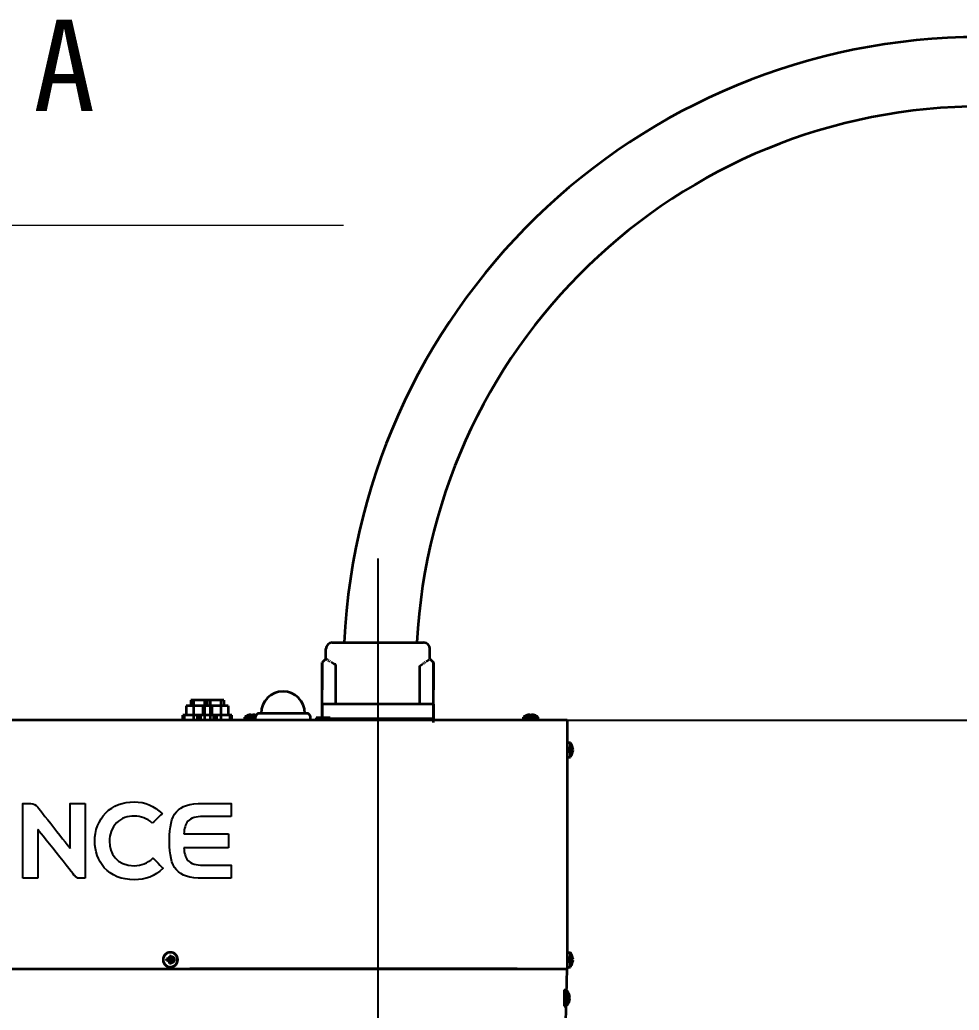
# Model space of a CAD drawing. Header units: millimetres. Extents: x 4086 to 8300, y 123 to 1549.
# Drawn here: x 6811.6 to 6927.4, y 1084.5 to 1206.6 of the extents above; entities that cross this region are included whole.
import ezdxf

# ---------------------------------------------------------------- set-up
doc = ezdxf.new("R2010")
doc.units = ezdxf.units.MM
doc.linetypes.add('PHANTOM', pattern=[0.8, 0.45, -0.05, 0.1, -0.05, 0.1, -0.05])
doc.layers.add('layer 1', color=7, linetype='Continuous')
doc.layers.add('中心线', color=7, linetype='Continuous')
for name, color, linetype, lineweight in [('标注', 7, 'Continuous', 25), ('标注层', 7, 'Continuous', 0), ('粗线', 7, 'PHANTOM', 35)]:
    doc.layers.add(name, color=color, linetype=linetype, lineweight=lineweight)
doc.styles.get("Standard").update_dxf_attribs({"font": 'simsun.ttc'})
doc.dimstyles.new('直线标注', dxfattribs={"dimtxt": 7, "dimasz": 3, "dimexe": 1.25, "dimexo": 0.625, "dimtad": 1, "dimlfac": 4, "dimdsep": 46, "dimtxsty": 'Standard', "dimcen": 2.5, "dimadec": 0, "dimazin": 0, "dimtm": 1e-09, "dimtfac": 1, "dimtmove": 0, "dimatfit": 3, "dimfxl": 1, "dimarcsym": 0})

# ---------------------------------------------------------------- blocks, each defined once
blk = doc.blocks.new('*D2158')
at = {"layer": 'Defpoints', "color": 0}
for p in [(6596.57, 1205.02), (6703.9, 1205.02), (6966.89, 944.2)]:
    blk.add_point(p, dxfattribs=at)
at = {"layer": '标注', "color": 0, "linetype": 'Continuous', "lineweight": -2}
for p, q in [((6703.27, 1205.02), (6595.32, 1205.02)), ((6596.57, 947.2), (6596.57, 1202.02)), ((6966.26, 944.2), (6595.32, 944.2))]:
    blk.add_line(p, q, dxfattribs=at)
at = {"layer": '标注', "color": 0}
for points in [[(6597.07, 1202.02), (6596.07, 1202.02), (6596.57, 1205.02)], [(6596.07, 947.2), (6597.07, 947.2), (6596.57, 944.2)]]:
    blk.add_solid(points, dxfattribs=at)
at = {"layer": '标注', "color": 0, "insert": (6588.95, 1098.25), "char_height": 7, "attachment_point": 2, "rotation": 90}
blk.add_mtext('1158.7', dxfattribs=at)
blk = doc.blocks.new('*D2173')
at = {"layer": 'Defpoints', "color": 0}
for p in [(6832.5, 1120.2), (7111.7, 1120.2), (6966.89, 944.2)]:
    blk.add_point(p, dxfattribs=at)
at = {"layer": '标注', "color": 0, "linetype": 'Continuous', "lineweight": -2}
for p, q in [((6833.12, 1120.2), (7112.95, 1120.2)), ((7111.7, 947.2), (7111.7, 1117.2)), ((6967.51, 944.2), (7112.95, 944.2))]:
    blk.add_line(p, q, dxfattribs=at)
at = {"layer": '标注', "color": 0}
for points in [[(7112.2, 1117.2), (7111.2, 1117.2), (7111.7, 1120.2)], [(7111.2, 947.2), (7112.2, 947.2), (7111.7, 944.2)]]:
    blk.add_solid(points, dxfattribs=at)
at = {"layer": '标注', "color": 0, "insert": (7104.07, 1032.2), "char_height": 7, "attachment_point": 2, "rotation": 90}
blk.add_mtext('784.2', dxfattribs=at)

msp = doc.modelspace()

# ---------------------------------------------------------------- linework, layer by layer
at = {"layer": 'layer 1'}
for points, knots in [([(6822.16722, 1108.79939), (6822.16722, 1108.79939), (6823.03736, 1109.67405), (6824.25263, 1110.13667), (6825.68159, 1110.13667)], [0.16666666667, 0.16666666667, 0.16666666667, 0.16666666667, 0.16666667667, 0.22222222222, 0.22222222222, 0.22222222222, 0.22222222222]), ([(6825.68159, 1110.13667), (6825.68159, 1110.13667), (6826.96799, 1110.14022), (6828.15551, 1109.64582), (6829.05992, 1108.73094)], [0.22222222222, 0.22222222222, 0.22222222222, 0.22222222222, 0.22222223222, 0.27777777778, 0.27777777778, 0.27777777778, 0.27777777778]), ([(6811.93487, 1109.93555), (6811.93487, 1109.93555), (6811.93487, 1109.93555), (6812.92875, 1109.93555), (6812.92875, 1109.93555)], [0.07692307692, 0.07692307692, 0.07692307692, 0.07692307692, 0.07692308692, 0.15384615385, 0.15384615385, 0.15384615385, 0.15384615385]), ([(6812.92875, 1109.93555), (6812.92875, 1109.93555), (6813.23807, 1109.93574), (6813.53, 1109.79174), (6813.71787, 1109.54608)], [0.15384615385, 0.15384615385, 0.15384615385, 0.15384615385, 0.15384616385, 0.23076923077, 0.23076923077, 0.23076923077, 0.23076923077]), ([(6813.71787, 1109.54608), (6813.71787, 1109.54608), (6813.71787, 1109.54608), (6817.77935, 1104.40691), (6817.77935, 1104.40691)], [0.23076923077, 0.23076923077, 0.23076923077, 0.23076923077, 0.23076924077, 0.30769230769, 0.30769230769, 0.30769230769, 0.30769230769]), ([(6817.77935, 1104.40691), (6817.77935, 1104.40691), (6817.77935, 1104.40691), (6817.77935, 1109.9487), (6817.77935, 1109.9487)], [0.30769230769, 0.30769230769, 0.30769230769, 0.30769230769, 0.30769231769, 0.38461538462, 0.38461538462, 0.38461538462, 0.38461538462]), ([(6817.77935, 1109.9487), (6817.77935, 1109.9487), (6817.77935, 1109.9487), (6819.60911, 1109.9487), (6819.60911, 1109.9487)], [0.38461538462, 0.38461538462, 0.38461538462, 0.38461538462, 0.38461539462, 0.46153846154, 0.46153846154, 0.46153846154, 0.46153846154]), ([(6819.60911, 1109.9487), (6819.60911, 1109.9487), (6819.60911, 1109.9487), (6819.60911, 1100.72857), (6819.60911, 1100.72857)], [0.46153846154, 0.46153846154, 0.46153846154, 0.46153846154, 0.46153847154, 0.53846153846, 0.53846153846, 0.53846153846, 0.53846153846]), ([(6820.80517, 1105.28646), (6820.80517, 1105.28646), (6820.77791, 1106.60838), (6821.25589, 1107.84141), (6822.16722, 1108.79939)], [0.11111111111, 0.11111111111, 0.11111111111, 0.11111111111, 0.11111112111, 0.16666666667, 0.16666666667, 0.16666666667, 0.16666666667]), ([(6834.10578, 1109.94198), (6834.10578, 1109.94198), (6834.10578, 1109.94198), (6837.59423, 1109.94198), (6837.59423, 1109.94198)], [0.05263157895, 0.05263157895, 0.05263157895, 0.05263157895, 0.05263158895, 0.10526315789, 0.10526315789, 0.10526315789, 0.10526315789]), ([(6837.59423, 1109.94198), (6837.59423, 1109.94198), (6837.59423, 1109.94198), (6837.59423, 1108.33619), (6837.59423, 1108.33619)], [0.10526315789, 0.10526315789, 0.10526315789, 0.10526315789, 0.10526316789, 0.15789473684, 0.15789473684, 0.15789473684, 0.15789473684]), ([(6823.47109, 1107.54832), (6823.47109, 1107.54832), (6822.88885, 1106.93008), (6822.58616, 1106.13645), (6822.60901, 1105.28733)], [0.55555555556, 0.55555555556, 0.55555555556, 0.55555555556, 0.55555556556, 0.61111111111, 0.61111111111, 0.61111111111, 0.61111111111]), ([(6825.68159, 1108.38515), (6825.68159, 1108.38515), (6824.85032, 1108.41808), (6824.07234, 1108.12345), (6823.47109, 1107.54832)], [0.5, 0.5, 0.5, 0.5, 0.50000001, 0.55555555556, 0.55555555556, 0.55555555556, 0.55555555556]), ([(6827.83583, 1107.54429), (6827.83583, 1107.54429), (6827.2485, 1108.10397), (6826.49259, 1108.39878), (6825.68159, 1108.38515)], [0.44444444444, 0.44444444444, 0.44444444444, 0.44444444444, 0.44444445444, 0.5, 0.5, 0.5, 0.5]), ([(6827.87595, 1107.5056), (6827.87595, 1107.5056), (6827.87595, 1107.5056), (6827.83583, 1107.54429), (6827.83583, 1107.54429)], [0.38888888889, 0.38888888889, 0.38888888889, 0.38888888889, 0.38888889889, 0.44444444444, 0.44444444444, 0.44444444444, 0.44444444444]), ([(6829.10149, 1108.68918), (6829.10149, 1108.68918), (6829.10149, 1108.68918), (6827.87595, 1107.5056), (6827.87595, 1107.5056)], [0.33333333333, 0.33333333333, 0.33333333333, 0.33333333333, 0.33333334333, 0.38888888889, 0.38888888889, 0.38888888889, 0.38888888889]), ([(6829.05992, 1108.73094), (6829.05992, 1108.73094), (6829.05992, 1108.73094), (6829.10149, 1108.68918), (6829.10149, 1108.68918)], [0.27777777778, 0.27777777778, 0.27777777778, 0.27777777778, 0.27777778778, 0.33333333333, 0.33333333333, 0.33333333333, 0.33333333333]), ([(6832.27064, 1107.74118), (6832.27064, 1107.74118), (6831.96335, 1107.39088), (6831.82107, 1106.83273), (6831.78392, 1106.19366)], [0.26315789474, 0.26315789474, 0.26315789474, 0.26315789474, 0.26315790474, 0.31578947368, 0.31578947368, 0.31578947368, 0.31578947368]), ([(6834.14677, 1108.33619), (6834.14677, 1108.33619), (6833.29967, 1108.33619), (6832.66059, 1108.18566), (6832.27064, 1107.74118)], [0.21052631579, 0.21052631579, 0.21052631579, 0.21052631579, 0.21052632579, 0.26315789474, 0.26315789474, 0.26315789474, 0.26315789474]), ([(6837.59423, 1108.33619), (6837.59423, 1108.33619), (6837.59423, 1108.33619), (6834.14677, 1108.33619), (6834.14677, 1108.33619)], [0.15789473684, 0.15789473684, 0.15789473684, 0.15789473684, 0.15789474684, 0.21052631579, 0.21052631579, 0.21052631579, 0.21052631579]), ([(6818.32271, 1101.00755), (6818.32271, 1101.00755), (6818.32271, 1101.00755), (6813.76443, 1106.74893), (6813.76443, 1106.74893)], [0.69230769231, 0.69230769231, 0.69230769231, 0.69230769231, 0.69230770231, 0.76923076923, 0.76923076923, 0.76923076923, 0.76923076923]), ([(6813.76443, 1106.74893), (6813.76443, 1106.74893), (6813.76443, 1106.74893), (6813.76443, 1100.72857), (6813.76443, 1100.72857)], [0.76923076923, 0.76923076923, 0.76923076923, 0.76923076923, 0.76923077923, 0.84615384615, 0.84615384615, 0.84615384615, 0.84615384615]), ([(6821.96792, 1102.01747), (6821.96792, 1102.01747), (6821.18763, 1102.93993), (6820.7828, 1104.0783), (6820.80517, 1105.28646)], [0.05555555556, 0.05555555556, 0.05555555556, 0.05555555556, 0.05555556556, 0.11111111111, 0.11111111111, 0.11111111111, 0.11111111111]), ([(6822.60901, 1105.28733), (6822.60901, 1105.28733), (6822.62149, 1103.82688), (6823.43547, 1102.26601), (6825.68159, 1102.26601)], [0.61111111111, 0.61111111111, 0.61111111111, 0.61111111111, 0.61111112111, 0.66666666667, 0.66666666667, 0.66666666667, 0.66666666667]), ([(6830.01349, 1105.33657), (6830.01349, 1105.33657), (6830.01349, 1105.33657), (6830.01387, 1105.45398), (6830.01387, 1105.45398)], [0.8947368421, 0.8947368421, 0.8947368421, 0.8947368421, 0.8947368521, 1, 1, 1, 1]), ([(6830.01387, 1105.21907), (6830.01387, 1105.21907), (6830.01387, 1105.21907), (6830.01349, 1105.33657), (6830.01349, 1105.33657)], [0.84210526316, 0.84210526316, 0.84210526316, 0.84210526316, 0.84210527316, 0.89473684211, 0.89473684211, 0.89473684211, 0.89473684211]), ([(6834.10578, 1100.73107), (6834.10578, 1100.73107), (6830.89525, 1100.73107), (6830.01387, 1101.96045), (6830.01387, 1105.21907)], [0.78947368421, 0.78947368421, 0.78947368421, 0.78947368421, 0.78947369421, 0.84210526316, 0.84210526316, 0.84210526316, 0.84210526316]), ([(6831.78392, 1106.19366), (6831.78392, 1106.19366), (6831.78392, 1106.19366), (6837.29423, 1106.19366), (6837.29423, 1106.19366)], [0.31578947368, 0.31578947368, 0.31578947368, 0.31578947368, 0.31578948368, 0.36842105263, 0.36842105263, 0.36842105263, 0.36842105263]), ([(6837.29423, 1106.19366), (6837.29423, 1106.19366), (6837.29423, 1106.19366), (6837.29423, 1105.33657), (6837.29423, 1105.33657)], [0.36842105263, 0.36842105263, 0.36842105263, 0.36842105263, 0.36842106263, 0.42105263158, 0.42105263158, 0.42105263158, 0.42105263158]), ([(6837.29423, 1105.33657), (6837.29423, 1105.33657), (6837.29423, 1105.33657), (6837.29423, 1104.47891), (6837.29423, 1104.47891)], [0.42105263158, 0.42105263158, 0.42105263158, 0.42105263158, 0.42105264158, 0.47368421053, 0.47368421053, 0.47368421053, 0.47368421053]), ([(6837.29423, 1104.47891), (6837.29423, 1104.47891), (6837.29423, 1104.47891), (6831.78392, 1104.47891), (6831.78392, 1104.47891)], [0.47368421053, 0.47368421053, 0.47368421053, 0.47368421053, 0.47368422053, 0.52631578947, 0.52631578947, 0.52631578947, 0.52631578947]), ([(6831.78392, 1104.47891), (6831.78392, 1104.47891), (6831.82107, 1103.84032), (6831.96335, 1103.28246), (6832.27064, 1102.93168)], [0.52631578947, 0.52631578947, 0.52631578947, 0.52631578947, 0.52631579947, 0.57894736842, 0.57894736842, 0.57894736842, 0.57894736842]), ([(6825.68159, 1102.26601), (6825.68159, 1102.26601), (6826.5284, 1102.27024), (6827.31378, 1102.58694), (6827.92645, 1103.17168)], [0.66666666667, 0.66666666667, 0.66666666667, 0.66666666667, 0.66666667667, 0.72222222222, 0.72222222222, 0.72222222222, 0.72222222222]), ([(6827.92645, 1103.17168), (6827.92645, 1103.17168), (6827.92645, 1103.17168), (6827.96744, 1103.21238), (6827.96744, 1103.21238)], [0.72222222222, 0.72222222222, 0.72222222222, 0.72222222222, 0.72222223222, 0.77777777778, 0.77777777778, 0.77777777778, 0.77777777778]), ([(6827.96744, 1103.21238), (6827.96744, 1103.21238), (6827.96744, 1103.21238), (6829.21736, 1101.94835), (6829.21736, 1101.94835)], [0.77777777778, 0.77777777778, 0.77777777778, 0.77777777778, 0.77777778778, 0.83333333333, 0.83333333333, 0.83333333333, 0.83333333333]), ([(6832.27064, 1102.93168), (6832.27064, 1102.93168), (6832.66059, 1102.48768), (6833.29967, 1102.33715), (6834.14677, 1102.33715)], [0.57894736842, 0.57894736842, 0.57894736842, 0.57894736842, 0.57894737842, 0.63157894737, 0.63157894737, 0.63157894737, 0.63157894737]), ([(6829.17647, 1101.90813), (6829.17647, 1101.90813), (6828.22914, 1100.99008), (6827.00043, 1100.50941), (6825.68159, 1100.5407)], [0.8888888889, 0.8888888889, 0.8888888889, 0.8888888889, 0.8888888989, 1, 1, 1, 1]), ([(6829.21736, 1101.94835), (6829.21736, 1101.94835), (6829.21736, 1101.94835), (6829.17647, 1101.90813), (6829.17647, 1101.90813)], [0.83333333333, 0.83333333333, 0.83333333333, 0.83333333333, 0.83333334333, 0.88888888889, 0.88888888889, 0.88888888889, 0.88888888889]), ([(6834.14677, 1102.33715), (6834.14677, 1102.33715), (6834.14677, 1102.33715), (6837.59423, 1102.33715), (6837.59423, 1102.33715)], [0.63157894737, 0.63157894737, 0.63157894737, 0.63157894737, 0.63157895737, 0.68421052632, 0.68421052632, 0.68421052632, 0.68421052632]), ([(6837.59423, 1102.33715), (6837.59423, 1102.33715), (6837.59423, 1102.33715), (6837.59423, 1100.73107), (6837.59423, 1100.73107)], [0.68421052632, 0.68421052632, 0.68421052632, 0.68421052632, 0.68421053632, 0.73684210526, 0.73684210526, 0.73684210526, 0.73684210526]), ([(6813.76443, 1100.72857), (6813.76443, 1100.72857), (6813.76443, 1100.72857), (6811.93487, 1100.72857), (6811.93487, 1100.72857)], [0.8461538462, 0.8461538462, 0.8461538462, 0.8461538462, 0.8461538562, 1, 1, 1, 1]), ([(6818.89083, 1100.72857), (6818.89083, 1100.72857), (6818.6685, 1100.72857), (6818.45874, 1100.83149), (6818.32271, 1101.00755)], [0.61538461538, 0.61538461538, 0.61538461538, 0.61538461538, 0.61538462538, 0.69230769231, 0.69230769231, 0.69230769231, 0.69230769231]), ([(6819.60911, 1100.72857), (6819.60911, 1100.72857), (6819.60911, 1100.72857), (6818.89083, 1100.72857), (6818.89083, 1100.72857)], [0.53846153846, 0.53846153846, 0.53846153846, 0.53846153846, 0.53846154846, 0.61538461538, 0.61538461538, 0.61538461538, 0.61538461538]), ([(6837.59423, 1100.73107), (6837.59423, 1100.73107), (6837.59423, 1100.73107), (6834.10578, 1100.73107), (6834.10578, 1100.73107)], [0.73684210526, 0.73684210526, 0.73684210526, 0.73684210526, 0.73684211526, 0.78947368421, 0.78947368421, 0.78947368421, 0.78947368421])]:
    msp.add_open_spline(points, degree=3, knots=knots, dxfattribs=at)
for points in [[(6811.93487, 1100.72857), (6811.93487, 1100.72857), (6811.93487, 1109.93555), (6811.93487, 1109.93555)], [(6830.01387, 1105.45398), (6830.01387, 1108.71241), (6830.89525, 1109.94198), (6834.10578, 1109.94198)], [(6825.68159, 1100.5407), (6824.11256, 1100.5407), (6822.82837, 1101.05094), (6821.96792, 1102.01747)]]:
    msp.add_open_spline(points, degree=3, dxfattribs=at)
at = {"layer": '中心线'}
msp.add_line((6855.7069, 1140.14556), (6855.7069, 1011.31574), dxfattribs=at)
at = {"layer": '标注层'}
msp.add_line((6794.26024, 1181.2273), (6851.44576, 1181.2273), dxfattribs=at)
at = {"layer": '粗线', "linetype": 'Continuous'}
for p, q in [((6850.0819, 1129.78478), (6861.3319, 1129.78478)), ((6849.2944, 1127.75978), (6849.2944, 1128.99728)), ((6862.1194, 1127.75978), (6862.1194, 1128.99728)), ((6849.2944, 1127.75978), (6848.8444, 1127.30978)), ((6848.8444, 1120.19978), (6848.8444, 1127.30978)), ((6848.8472, 1127.30978), (6848.8444, 1127.30978)), ((6848.8472, 1127.30978), (6848.8472, 1123.93478)), ((6862.1194, 1127.75978), (6862.5694, 1127.30978)), ((6862.56661, 1127.30978), (6862.56661, 1123.93478)), ((6862.5694, 1127.30978), (6862.56661, 1127.30978)), ((6862.5694, 1119.92978), (6862.5694, 1127.30978)), ((6850.5319, 1122.17978), (6850.5319, 1126.90478)), ((6860.8819, 1122.17978), (6860.8819, 1126.90478)), ((6832.6444, 1122.66353), (6832.6444, 1121.98853)), ((6836.6944, 1122.66353), (6832.6444, 1122.66353)), ((6832.9819, 1122.66353), (6832.9819, 1120.19978)), ((6834.3319, 1122.66353), (6834.3319, 1120.19978)), ((6834.6694, 1122.66353), (6834.6694, 1121.98853)), ((6835.0069, 1122.66353), (6835.0069, 1120.19978)), ((6836.3569, 1122.66353), (6836.3569, 1120.19978)), ((6836.6944, 1122.66353), (6836.6944, 1121.98853)), ((6848.84985, 1122.17978), (6848.84985, 1120.37978)), ((6859.37205, 1122.17978), (6848.84985, 1122.17978)), ((6862.56396, 1122.17978), (6859.37205, 1122.17978)), ((6862.56396, 1122.17978), (6862.56396, 1120.37978)), ((6832.0819, 1121.98853), (6832.0819, 1120.82978)), ((6837.2569, 1121.98853), (6832.0819, 1121.98853)), ((6834.1069, 1121.98853), (6834.1069, 1120.82978)), ((6835.2319, 1121.98853), (6835.2319, 1120.82978)), ((6837.2569, 1121.98853), (6837.2569, 1120.82978)), ((6846.9319, 1121.05478), (6841.0819, 1121.05478)), ((6879.05055, 1120.19978), (6752.2069, 1120.19978)), ((6831.66145, 1120.19978), (6831.66145, 1120.82978)), ((6837.67735, 1120.82978), (6831.66145, 1120.82978)), ((6831.83986, 1120.19978), (6831.83986, 1120.82978)), ((6833.4785, 1120.19978), (6833.4785, 1120.82978)), ((6833.68645, 1120.19978), (6833.68645, 1120.82978)), ((6833.8353, 1120.19978), (6833.8353, 1120.82978)), ((6833.86486, 1120.19978), (6833.86486, 1120.82978)), ((6835.47395, 1120.19978), (6835.47395, 1120.82978)), ((6835.5035, 1120.19978), (6835.5035, 1120.82978)), ((6835.65235, 1120.19978), (6835.65235, 1120.82978)), ((6835.8603, 1120.19978), (6835.8603, 1120.82978)), ((6837.49895, 1120.19978), (6837.49895, 1120.82978)), ((6837.67735, 1120.19978), (6837.67735, 1120.82978)), ((6839.2819, 1120.19978), (6839.2819, 1120.58757)), ((6839.2819, 1120.58757), (6840.6319, 1120.58757)), ((6839.72851, 1120.82523), (6839.9688, 1120.40903)), ((6840.39501, 1120.40903), (6839.9688, 1120.40903)), ((6840.05064, 1120.8873), (6840.0154, 1120.8844)), ((6840.0829, 1120.8844), (6840.07424, 1120.8872)), ((6840.0829, 1120.8844), (6840.0829, 1120.40903)), ((6840.21493, 1120.8249), (6840.1819, 1120.82523)), ((6840.2809, 1120.8844), (6840.2809, 1120.40903)), ((6840.39501, 1120.40903), (6840.6353, 1120.82523)), ((6840.6319, 1120.19978), (6840.6319, 1120.60478)), ((6847.3819, 1120.19978), (6847.3819, 1120.60478)), ((6848.10968, 1120.49228), (6848.10968, 1120.19978)), ((6849.81026, 1120.49228), (6848.10968, 1120.49228)), ((6848.19395, 1120.49228), (6848.19395, 1120.19978)), ((6848.56414, 1120.49228), (6848.56414, 1120.19978)), ((6848.56888, 1120.49228), (6848.56888, 1120.19978)), ((6848.64842, 1120.49228), (6848.64842, 1120.19978)), ((6848.73743, 1120.49228), (6848.73743, 1120.19978)), ((6859.37205, 1120.37978), (6848.84985, 1120.37978)), ((6849.07233, 1120.49228), (6849.07233, 1120.19978)), ((6849.11235, 1120.49228), (6849.11235, 1120.19978)), ((6849.19663, 1120.49228), (6849.19663, 1120.19978)), ((6849.30208, 1120.49228), (6849.30208, 1120.19978)), ((6849.72599, 1120.49228), (6849.72599, 1120.19978)), ((6849.81026, 1120.49228), (6849.81026, 1120.19978)), ((6862.56396, 1120.37978), (6859.37205, 1120.37978)), ((6873.65055, 1120.19978), (6873.65055, 1120.58757)), ((6873.65055, 1120.58757), (6875.45055, 1120.58757)), ((6874.09715, 1120.82523), (6874.33744, 1120.40903)), ((6874.76365, 1120.40903), (6874.33744, 1120.40903)), ((6874.41928, 1120.8873), (6874.38405, 1120.8844)), ((6874.45155, 1120.8844), (6874.44288, 1120.8872)), ((6874.45155, 1120.8844), (6874.45155, 1120.40903)), ((6874.58357, 1120.8249), (6874.55055, 1120.82523)), ((6874.64955, 1120.8844), (6874.64955, 1120.40903)), ((6874.76365, 1120.40903), (6875.00394, 1120.82523)), ((6875.45055, 1120.19978), (6875.45055, 1120.58757)), ((6879.05055, 1120.19978), (6879.05055, 1089.55478)), ((6879.05055, 1117.45478), (6879.43833, 1117.45478)), ((6879.43833, 1115.65478), (6879.43833, 1117.45478)), ((6879.2598, 1116.76789), (6879.67599, 1117.00818)), ((6879.2598, 1116.76789), (6879.2598, 1116.34168)), ((6879.73516, 1116.65378), (6879.2598, 1116.65378)), ((6879.73516, 1116.45578), (6879.2598, 1116.45578)), ((6879.2598, 1116.34168), (6879.67599, 1116.10139)), ((6879.67566, 1116.52176), (6879.67599, 1116.55478)), ((6879.73806, 1116.68605), (6879.73516, 1116.72128)), ((6879.73516, 1116.65378), (6879.73796, 1116.66245)), ((6879.73794, 1116.66227), (6879.73808, 1116.68564)), ((6879.05055, 1115.65478), (6879.43833, 1115.65478)), ((6829.95186, 1090.77878), (6829.64544, 1090.77878)), ((6829.95186, 1090.58078), (6829.64544, 1090.58078)), ((6829.90532, 1090.77878), (6829.90532, 1090.58078)), ((6829.99764, 1091.13147), (6830.01927, 1090.89289)), ((6830.01927, 1090.46668), (6829.99764, 1090.2281)), ((6830.01927, 1090.89289), (6830.01927, 1090.84628)), ((6830.217, 1090.89289), (6830.01927, 1090.89289)), ((6830.01927, 1090.51328), (6830.01927, 1090.46668)), ((6830.217, 1090.46668), (6830.01927, 1090.46668)), ((6830.12936, 1091.13299), (6830.09635, 1091.13318)), ((6830.12936, 1091.13299), (6830.16237, 1091.13242)), ((6830.19537, 1091.13147), (6830.16237, 1091.13242)), ((6830.19537, 1091.13147), (6830.217, 1090.89289)), ((6830.217, 1090.46668), (6830.19537, 1090.2281)), ((6830.217, 1090.89289), (6830.217, 1090.84628)), ((6830.217, 1090.51328), (6830.217, 1090.46668)), ((6830.24483, 1091.05103), (6830.22329, 1091.05103)), ((6830.25953, 1090.77878), (6830.54757, 1090.77878)), ((6830.54757, 1090.58078), (6830.25953, 1090.58078)), ((6830.33095, 1090.77878), (6830.33095, 1090.58078)), ((6879.05055, 1091.57978), (6879.43833, 1091.57978)), ((6879.2598, 1090.89289), (6879.67599, 1091.13318)), ((6879.2598, 1090.89289), (6879.2598, 1090.46668)), ((6879.73516, 1090.77878), (6879.2598, 1090.77878)), ((6879.73516, 1090.58078), (6879.2598, 1090.58078)), ((6879.2598, 1090.46668), (6879.67599, 1090.22639)), ((6879.43833, 1089.77978), (6879.43833, 1091.57978)), ((6879.67566, 1090.64676), (6879.67599, 1090.67978)), ((6879.73806, 1090.81105), (6879.73516, 1090.84628)), ((6879.73516, 1090.77878), (6879.73796, 1090.78745)), ((6703.89668, 1089.55478), (6879.05055, 1089.55478)), ((6752.2069, 1089.54785), (6832.49953, 1089.55443)), ((6830.12909, 1089.77978), (6830.10879, 1089.77978)), ((6830.24585, 1090.30853), (6830.22329, 1090.30853)), ((6872.89123, 1089.56242), (6832.49953, 1089.55328)), ((6832.49953, 1089.55013), (6872.89122, 1089.55602)), ((6872.89122, 1089.55466), (6879.05055, 1089.5548)), ((6878.4319, 1065.92978), (6879.05055, 1089.55478)), ((6879.05055, 1089.77978), (6879.43833, 1089.77978)), ((6878.6569, 1086.96728), (6878.6569, 1084.94228)), ((6878.6569, 1086.96728), (6878.98279, 1086.96728)), ((6878.6569, 1086.85478), (6879.04469, 1086.85478)), ((6879.04469, 1085.05478), (6879.04469, 1086.85478)), ((6878.86615, 1086.16789), (6879.28235, 1086.40818)), ((6878.86615, 1086.16789), (6878.86615, 1085.74168)), ((6879.34152, 1086.05378), (6878.86615, 1086.05378)), ((6879.34152, 1085.85578), (6878.86615, 1085.85578)), ((6878.86615, 1085.74168), (6879.28235, 1085.50139)), ((6879.28202, 1085.92176), (6879.28235, 1085.95478)), ((6879.34442, 1086.08605), (6879.34152, 1086.12128)), ((6879.34152, 1086.05378), (6879.34432, 1086.06245)), ((6878.6569, 1085.05478), (6879.04469, 1085.05478)), ((6878.6569, 1084.94228), (6878.92976, 1084.94228))]:
    msp.add_line(p, q, dxfattribs=at)
at = {"layer": '粗线'}
for p, q in [((6850.3069, 1127.12978), (6849.2944, 1127.75978)), ((6860.8819, 1126.90478), (6862.1194, 1127.75978))]:
    msp.add_line(p, q, dxfattribs=at)
at = {"layer": '粗线', "linetype": 'Continuous'}
for points in [[(6840.04963, 1120.88726), (6840.0739, 1120.88723), (6840.0829, 1120.8844)], [(6840.1819, 1120.82523), (6840.14888, 1120.8249), (6840.11587, 1120.82391), (6840.0829, 1120.82226)], [(6840.2809, 1120.82226), (6840.24795, 1120.82391), (6840.21494, 1120.8249)], [(6840.2809, 1120.8844), (6840.28939, 1120.88718), (6840.31276, 1120.88732), (6840.3484, 1120.8844)], [(6840.31567, 1120.88718), (6840.29112, 1120.88732), (6840.2809, 1120.8844)], [(6874.41828, 1120.88726), (6874.44254, 1120.88723), (6874.45155, 1120.8844)], [(6874.55055, 1120.82523), (6874.51752, 1120.8249), (6874.48452, 1120.82391), (6874.45155, 1120.82226)], [(6874.64955, 1120.82226), (6874.61659, 1120.82391), (6874.58358, 1120.8249)], [(6874.64955, 1120.8844), (6874.65803, 1120.88718), (6874.6814, 1120.88732), (6874.71705, 1120.8844)], [(6874.68431, 1120.88718), (6874.65976, 1120.88732), (6874.64955, 1120.8844)], [(6879.67302, 1116.65378), (6879.67467, 1116.62081), (6879.67566, 1116.58781), (6879.67599, 1116.55478)], [(6879.67302, 1116.45578), (6879.67467, 1116.48874), (6879.67566, 1116.52175)], [(6879.73795, 1116.68855), (6879.73808, 1116.664), (6879.73516, 1116.65378)], [(6879.73802, 1116.68705), (6879.73799, 1116.66279), (6879.73516, 1116.65378)], [(6879.73795, 1116.42102), (6879.73808, 1116.44557), (6879.73516, 1116.45578)], [(6879.73516, 1116.45578), (6879.73794, 1116.4473), (6879.73808, 1116.42393), (6879.73516, 1116.38828)], [(6829.99439, 1090.84628), (6829.98559, 1090.81318), (6829.96202, 1090.78872), (6829.92699, 1090.77878)], [(6829.92699, 1090.77878), (6829.95953, 1090.78726), (6829.98404, 1090.81062), (6829.99439, 1090.84628)], [(6829.99439, 1090.51328), (6829.98577, 1090.546), (6829.96243, 1090.57058), (6829.92699, 1090.58078)], [(6829.92699, 1090.58078), (6829.96102, 1090.57145), (6829.98525, 1090.54696), (6829.99439, 1090.51328)], [(6830.01927, 1090.84628), (6830.01073, 1090.8134), (6829.98731, 1090.78888), (6829.95186, 1090.77878)], [(6829.95186, 1090.77878), (6829.9847, 1090.78733), (6830.00919, 1090.81079), (6830.01927, 1090.84628)], [(6830.01927, 1090.51328), (6830.01073, 1090.54616), (6829.98731, 1090.57069), (6829.95186, 1090.58078)], [(6829.95186, 1090.58078), (6829.9847, 1090.57223), (6830.00919, 1090.54878), (6830.01927, 1090.51328)], [(6830.09635, 1091.13318), (6830.06338, 1091.13299), (6830.03047, 1091.13242), (6829.99764, 1091.13147)], [(6830.19212, 1090.84628), (6830.20063, 1090.81318), (6830.22419, 1090.78872), (6830.25953, 1090.77878)], [(6830.25953, 1090.77878), (6830.22669, 1090.78726), (6830.20217, 1090.81062), (6830.19212, 1090.84628)], [(6830.19212, 1090.51328), (6830.20045, 1090.546), (6830.22378, 1090.57058), (6830.25953, 1090.58078)], [(6830.25953, 1090.58078), (6830.2252, 1090.57145), (6830.20097, 1090.54696), (6830.19212, 1090.51328)], [(6830.217, 1090.84628), (6830.22554, 1090.8134), (6830.24896, 1090.78888), (6830.28441, 1090.77878)], [(6830.28441, 1090.77878), (6830.25157, 1090.78733), (6830.22708, 1090.81079), (6830.217, 1090.84628)], [(6830.217, 1090.51328), (6830.22554, 1090.54616), (6830.24896, 1090.57069), (6830.28441, 1090.58078)], [(6830.28441, 1090.58078), (6830.25157, 1090.57223), (6830.22708, 1090.54878), (6830.217, 1090.51328)], [(6879.67599, 1090.67978), (6879.67566, 1090.71281), (6879.67467, 1090.74581), (6879.67302, 1090.77878)], [(6879.67302, 1090.58078), (6879.67467, 1090.61374), (6879.67566, 1090.64675)], [(6879.73802, 1090.81205), (6879.73799, 1090.78779), (6879.73516, 1090.77878)], [(6879.73795, 1090.54602), (6879.73808, 1090.57057), (6879.73516, 1090.58078)], [(6879.73516, 1090.58078), (6879.73794, 1090.5723), (6879.73808, 1090.54893), (6879.73516, 1090.51328)], [(6830.09635, 1090.22639), (6830.06339, 1090.22658), (6830.03048, 1090.22715), (6829.99764, 1090.2281)], [(6830.19537, 1090.2281), (6830.16236, 1090.22715), (6830.12935, 1090.22658), (6830.09635, 1090.22639)], [(6879.28235, 1085.95478), (6879.28202, 1085.98781), (6879.28103, 1086.02081), (6879.27938, 1086.05378)], [(6879.27938, 1085.85578), (6879.28103, 1085.88874), (6879.28202, 1085.92175)], [(6879.34438, 1086.08705), (6879.34435, 1086.06279), (6879.34152, 1086.05378)], [(6879.3443, 1085.82102), (6879.34444, 1085.84557), (6879.34152, 1085.85578)], [(6879.34152, 1085.85578), (6879.3443, 1085.8473), (6879.34444, 1085.82393), (6879.34152, 1085.78828)]]:
    msp.add_lwpolyline(points, dxfattribs=at)
at = {"layer": '粗线', "color": 7, "linetype": 'Continuous'}
for centre, radius, start, end in [((6929.95688, 1125.90794), 78.525, 0.0004914, 177.1701126), ((6930.17048, 1126.11874), 69.76171, 359.8273605, 176.9876688)]:
    msp.add_arc(centre, radius, start, end, dxfattribs=at)
at = {"layer": '粗线', "linetype": 'Continuous'}
for centre, radius, start, end in [((6850.0819, 1128.99728), 0.7875, 90, 180), ((6861.3319, 1128.99728), 0.7875, 0, 90), ((6850.3069, 1126.90478), 0.225, 0, 90), ((6844.0069, 1121.05478), 2.7, 0, 180), ((6841.0819, 1120.60478), 0.45, 90, 180), ((6846.9319, 1120.60478), 0.45, 0, 90), ((6840.18198, 1119.4346), 1.46269, 108.0607802, 127.9778186), ((6840.1819, 1119.43478), 1.45915, 96.5521722, 108.0323524), ((6840.1819, 1119.43478), 1.45915, 71.9676476, 83.4478278), ((6840.18183, 1119.43461), 1.46269, 70.0402865, 71.9392114), ((6874.55062, 1119.4346), 1.46269, 108.0607802, 127.9778186), ((6874.55055, 1119.43478), 1.45915, 96.5521722, 108.0323524), ((6874.55055, 1119.43478), 1.45915, 71.9676476, 83.4478278), ((6874.55047, 1119.43461), 1.46269, 52.0221386, 71.9392114), ((6878.28537, 1116.55471), 1.46269, 18.0607886, 37.9778614), ((6878.28537, 1116.55486), 1.46269, 322.0221386, 341.9392114), ((6878.28555, 1116.55478), 1.45915, 6.5521722, 18.0323524), ((6878.28555, 1116.55478), 1.45915, 341.9676476, 353.4478278), ((6830.22329, 1090.68023), 0.37071, 359.9306328, 180.0693673), ((6830.22329, 1090.67934), 0.37071, 179.9306328, 0.0693673), ((6878.28537, 1090.67971), 1.46269, 18.0607802, 37.9778186), ((6878.28555, 1090.67978), 1.45915, 6.5521722, 18.0323524), ((6878.28555, 1090.67978), 1.45915, 341.9676476, 353.4478278), ((6878.28537, 1090.67986), 1.46269, 322.0221386, 341.9392114), ((6877.89172, 1085.95471), 1.46269, 18.0607802, 37.9778186), ((6877.8919, 1085.95478), 1.45915, 6.5521722, 18.0323524), ((6877.8919, 1085.95478), 1.45915, 341.9676476, 353.4478278), ((6877.89173, 1085.95486), 1.46269, 322.0221386, 341.9392114)]:
    msp.add_arc(centre, radius, start, end, dxfattribs=at)
for points, knots in [([(6830.10879, 1091.57978), (6829.98915, 1091.57978), (6829.74667, 1091.53054), (6829.44302, 1091.32047), (6829.24531, 1091.00758), (6829.18639, 1090.64385), (6829.27232, 1090.29141), (6829.481, 1090.00543), (6829.77331, 1089.8219), (6829.99821, 1089.77978), (6830.10879, 1089.77978)], [0, 0, 0, 0, 0.127852337, 0.25619152, 0.384395586, 0.512770979, 0.639444811, 0.76198905, 0.881830785, 1, 1, 1, 1]), ([(6830.12909, 1091.57978), (6830.01155, 1091.57978), (6829.77505, 1091.5326), (6829.47754, 1091.33266), (6829.27819, 1091.03511), (6829.20704, 1090.68348), (6829.2755, 1090.33073), (6829.47372, 1090.03024), (6829.77259, 1089.82758), (6830.01093, 1089.77978), (6830.12909, 1089.77978)], [0, 0, 0, 0, 0.125607875, 0.249946205, 0.373811365, 0.498771056, 0.623635612, 0.748131978, 0.873733802, 1, 1, 1, 1]), ([(6829.8746, 1090.67978), (6829.87451, 1090.74372), (6829.90878, 1090.87381), (6830.04993, 1091.01559), (6830.24333, 1091.06841), (6830.43774, 1091.01695), (6830.58082, 1090.87529), (6830.616, 1090.74418), (6830.61608, 1090.67978)], [0, 0, 0, 0, 0.16647226, 0.332173675, 0.498535334, 0.664987669, 0.832337363, 1, 1, 1, 1]), ([(6829.87461, 1090.67978), (6829.87452, 1090.74433), (6829.90919, 1090.87468), (6830.05077, 1091.01584), (6830.24338, 1091.06826), (6830.43701, 1091.01714), (6830.58044, 1090.87607), (6830.61598, 1090.74473), (6830.61607, 1090.67978)], [0, 0, 0, 0, 0.16804795, 0.33268229, 0.498584365, 0.664549887, 0.83089362, 1, 1, 1, 1]), ([(6830.61608, 1090.67978), (6830.61617, 1090.61585), (6830.5819, 1090.48576), (6830.44076, 1090.34398), (6830.24735, 1090.29116), (6830.05294, 1090.34262), (6829.90986, 1090.48428), (6829.87469, 1090.61539), (6829.8746, 1090.67978)], [0, 0, 0, 0, 0.166472048, 0.332173243, 0.498534677, 0.664986791, 0.832336422, 1, 1, 1, 1]), ([(6830.61607, 1090.67978), (6830.61616, 1090.61524), (6830.58149, 1090.48489), (6830.43991, 1090.34372), (6830.2473, 1090.29131), (6830.05368, 1090.34243), (6829.91024, 1090.4835), (6829.8747, 1090.61484), (6829.87461, 1090.67978)], [0, 0, 0, 0, 0.168047949, 0.33268229, 0.498584365, 0.664549888, 0.830893621, 1, 1, 1, 1]), ([(6830.10879, 1089.77978), (6830.21912, 1089.77978), (6830.44346, 1089.8217), (6830.73524, 1090.00434), (6830.94403, 1090.28904), (6831.03091, 1090.64017), (6830.97371, 1091.00367), (6830.77704, 1091.31824), (6830.47255, 1091.53014), (6830.22877, 1091.57978), (6830.10879, 1091.57978)], [0, 0, 0, 0, 0.117897625, 0.237435427, 0.359634128, 0.486000241, 0.613983945, 0.742438943, 0.871792389, 1, 1, 1, 1]), ([(6830.12909, 1089.77978), (6830.24663, 1089.77978), (6830.48313, 1089.82696), (6830.78064, 1090.02691), (6830.97998, 1090.32446), (6831.05114, 1090.67609), (6830.98267, 1091.02884), (6830.78446, 1091.32933), (6830.48558, 1091.53199), (6830.24724, 1091.57978), (6830.12909, 1091.57978)], [0, 0, 0, 0, 0.125607875, 0.249946205, 0.373811365, 0.498771056, 0.623635612, 0.748131978, 0.873733802, 1, 1, 1, 1])]:
    msp.add_open_spline(points, degree=3, knots=knots, dxfattribs=at)
for points in [[(6829.64544, 1090.77878), (6829.64379, 1090.73491), (6829.64212, 1090.69096), (6829.64378, 1090.64709)], [(6829.64544, 1090.58078), (6829.64378, 1090.62487), (6829.64212, 1090.66905), (6829.64379, 1090.71314)], [(6829.99439, 1090.84628), (6829.99478, 1090.91015), (6829.99514, 1090.97401), (6829.99623, 1091.03786)], [(6829.99439, 1090.51328), (6829.99478, 1090.44942), (6829.99514, 1090.38556), (6829.99623, 1090.32171)], [(6829.99764, 1091.13147), (6829.99657, 1091.06854), (6829.99552, 1091.0056), (6829.99514, 1090.94266)], [(6830.19212, 1090.84628), (6830.19251, 1090.91015), (6830.19287, 1090.97401), (6830.19396, 1091.03786)], [(6830.19212, 1090.51328), (6830.19251, 1090.44942), (6830.19287, 1090.38556), (6830.19396, 1090.32171)], [(6830.19537, 1091.13147), (6830.1943, 1091.06854), (6830.19325, 1091.0056), (6830.19287, 1090.94266)], [(6830.54757, 1090.77878), (6830.54896, 1090.73491), (6830.55034, 1090.69097), (6830.54896, 1090.64709)], [(6830.54757, 1090.58078), (6830.54896, 1090.62488), (6830.55034, 1090.66904), (6830.54895, 1090.71314)], [(6829.99764, 1090.2281), (6829.99657, 1090.29103), (6829.99552, 1090.35397), (6829.99514, 1090.41691)], [(6830.19537, 1090.2281), (6830.1943, 1090.29103), (6830.19325, 1090.35397), (6830.19287, 1090.41691)]]:
    msp.add_open_spline(points, degree=3, dxfattribs=at)

# ---------------------------------------------------------------- texts
at = {"layer": '标注层', "insert": (6813.20339, 1206.56261), "char_height": 11.25, "attachment_point": 1}
msp.add_mtext_dynamic_manual_height_columns('A', width=12.9875199, gutter_width=30, heights=[0], dxfattribs=at)

# ---------------------------------------------------------------- dimensions: what is measured, and where the dimension line sits
at = {"layer": '标注', "linetype": 'Continuous'}
for base, p2, text, picture, middle in [((6596.57213, 1205.02478), (6703.89668, 1205.02478), '1158.7', '*D2158', (6596.57213, 1098.24881)), ((7111.69798, 1120.19978), (6832.49953, 1120.19978), '784.2', '*D2173', (7111.69798, 1032.20228))]:
    dim = msp.add_linear_dim(base=base, p1=(6966.88888, 944.20478), p2=p2, angle=90, text=text, dimstyle='直线标注', override={"dimtxsty": 'Standard'}, dxfattribs=at)
    dim.commit()
    dim.dimension.update_dxf_attribs({"geometry": picture, "text_midpoint": middle, "dimtype": 160})

doc.saveas('drawing.dxf')
